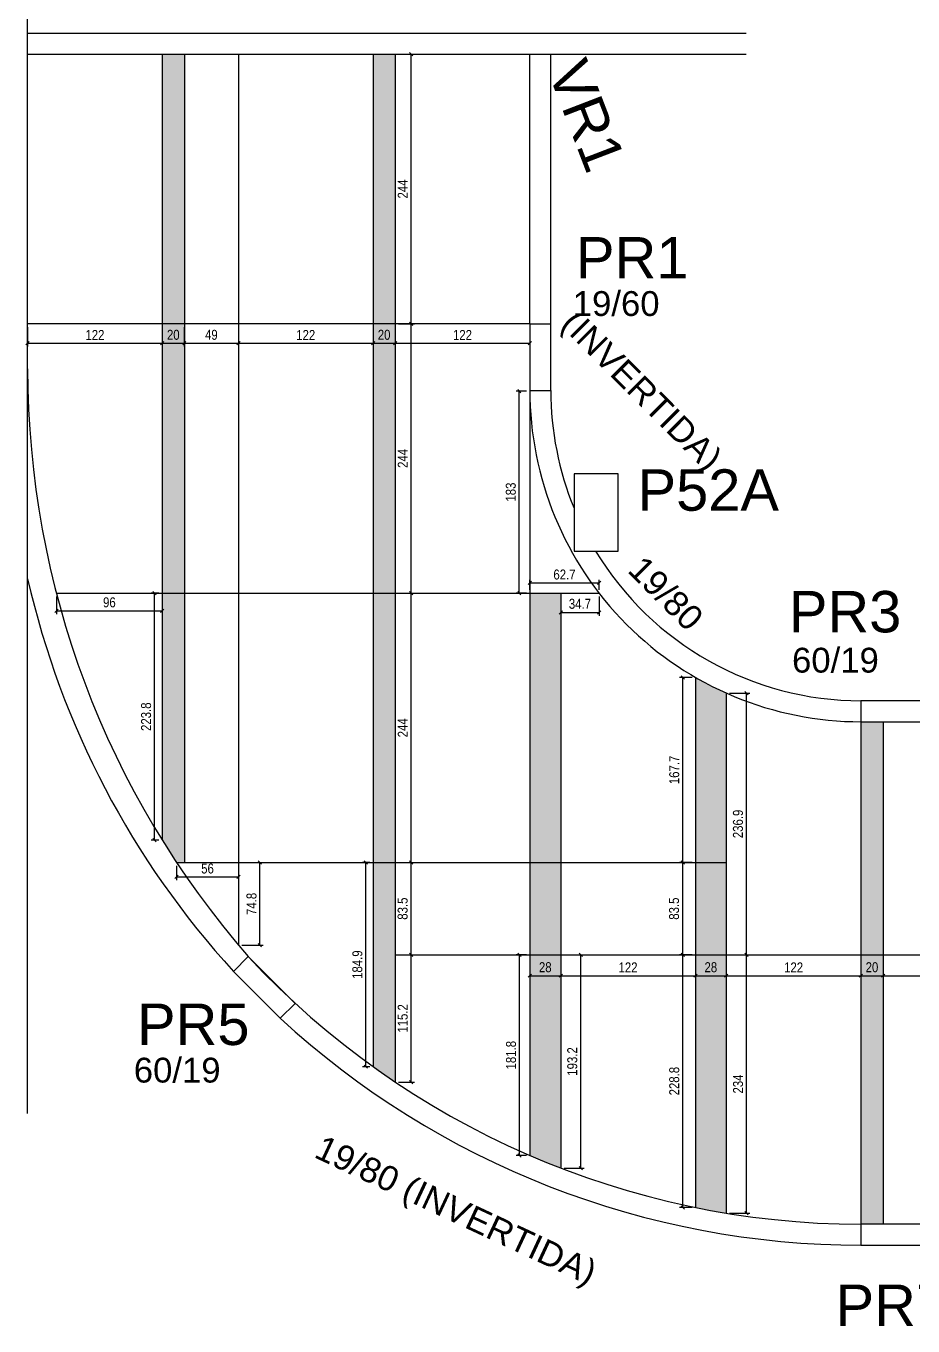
# Model space of a CAD drawing. Extents: x 1137 to 6709, y 1202 to 4823.
# Drawn here: x 2754 to 3557, y 2267 to 3445 of the extents above; entities that cross this region are included whole.
import ezdxf

# ---------------------------------------------------------------- set-up
doc = ezdxf.new("R2010")
doc.units = 0
for name, color, linetype in [('216', 7, 'Continuous'), ('220', 4, 'Continuous'), ('Painéis', 200, 'Continuous'), ('Pilares', 5, 'Continuous'), ('VIGA', 3, 'Continuous')]:
    doc.layers.add(name, color=color, linetype=linetype)
doc.layers.add('Hachura', color=251, linetype='Continuous', lineweight=9)
doc.styles.add('COTA TECNICA-50', font='techl___.ttf', dxfattribs={"height": 9})
doc.styles.get("Standard").update_dxf_attribs({"font": 'arial.ttf'})
doc.dimstyles.new('COTA PAINEL-50', dxfattribs={"dimtxt": 9, "dimasz": 3, "dimexe": 3, "dimexo": 3, "dimgap": 3, "dimtad": 1, "dimdec": 1, "dimzin": 12, "dimdsep": 46, "dimtxsty": 'COTA TECNICA-50', "dimblk1": 'OBLIQUE', "dimblk2": 'OBLIQUE', "dimsah": 1, "dimcen": 0.9, "dimclrd": 4, "dimclre": 4, "dimclrt": 240, "dimadec": 1, "dimazin": 3, "dimtfac": 1, "dimtdec": 1, "dimtmove": 0, "dimatfit": 3, "dimfxl": 1, "dimtolj": 1, "dimtzin": 12, "dimarcsym": 0})

# ---------------------------------------------------------------- blocks, each defined once
blk = doc.blocks.new('_Oblique')
at = {"color": 0, "linetype": 'ByBlock', "lineweight": -2}
blk.add_line((-0.5, -0.5), (0.5, 0.5), dxfattribs=at)
blk = doc.blocks.new('*D255')
at = {"color": 4, "lineweight": -2, "transparency": 16777216}
for p, q in [((2755.2, 3172), (2755.2, 3154.3)), ((2877.2, 3172), (2877.2, 3154.3)), ((2755.2, 3157.3), (2877.2, 3157.3))]:
    blk.add_line(p, q, dxfattribs=at)
at = {"layer": 'Defpoints', "color": 0, "transparency": 16777216}
for p in [(2755.2, 3175), (2877.2, 3175), (2877.2, 3157.3)]:
    blk.add_point(p, dxfattribs=at)
at = {"color": 4, "lineweight": -2, "transparency": 16777216, "xscale": 3, "yscale": 3, "zscale": 3, "rotation": 180}
blk.add_blockref('_Oblique', (2755.2, 3157.3), dxfattribs=at)
at = {"color": 4, "lineweight": -2, "transparency": 16777216, "xscale": 3, "yscale": 3, "zscale": 3}
blk.add_blockref('_Oblique', (2877.2, 3157.3), dxfattribs=at)
at = {"color": 240, "transparency": 16777216, "insert": (2816.2, 3164.8), "char_height": 9, "attachment_point": 5, "style": 'COTA TECNICA-50'}
blk.add_mtext('\\A1;122', dxfattribs=at)
blk = doc.blocks.new('*D256')
at = {"color": 4, "lineweight": -2, "transparency": 16777216}
for p, q in [((2877.2, 3172), (2877.2, 3154.3)), ((2877.2, 3157.3), (2897.2, 3157.3))]:
    blk.add_line(p, q, dxfattribs=at)
at = {"layer": 'Defpoints', "color": 0, "transparency": 16777216}
for p in [(2877.2, 3175), (2897.2, 3157.3), (2897.2, 3157.3)]:
    blk.add_point(p, dxfattribs=at)
at = {"color": 4, "lineweight": -2, "transparency": 16777216, "xscale": 3, "yscale": 3, "zscale": 3, "rotation": 180}
blk.add_blockref('_Oblique', (2877.2, 3157.3), dxfattribs=at)
at = {"color": 4, "lineweight": -2, "transparency": 16777216, "xscale": 3, "yscale": 3, "zscale": 3}
blk.add_blockref('_Oblique', (2897.2, 3157.3), dxfattribs=at)
at = {"color": 240, "transparency": 16777216, "insert": (2887.2, 3164.9), "char_height": 9, "attachment_point": 5, "style": 'COTA TECNICA-50'}
blk.add_mtext('\\A1;20', dxfattribs=at)
blk = doc.blocks.new('*D254')
at = {"color": 4, "lineweight": -2, "transparency": 16777216}
blk.add_line((3088.2, 3157.3), (3210.2, 3157.3), dxfattribs=at)
at = {"layer": 'Defpoints', "color": 0, "transparency": 16777216}
for p in [(3088.2, 3157.3), (3210.2, 3157.3), (3210.2, 3157.3)]:
    blk.add_point(p, dxfattribs=at)
at = {"color": 4, "lineweight": -2, "transparency": 16777216, "xscale": 3, "yscale": 3, "zscale": 3, "rotation": 180}
blk.add_blockref('_Oblique', (3088.2, 3157.3), dxfattribs=at)
at = {"color": 4, "lineweight": -2, "transparency": 16777216, "xscale": 3, "yscale": 3, "zscale": 3}
blk.add_blockref('_Oblique', (3210.2, 3157.3), dxfattribs=at)
at = {"color": 240, "transparency": 16777216, "insert": (3149.2, 3164.8), "char_height": 9, "attachment_point": 5, "style": 'COTA TECNICA-50'}
blk.add_mtext('\\A1;122', dxfattribs=at)
blk = doc.blocks.new('*D266')
at = {"color": 4, "lineweight": -2, "transparency": 16777216}
for p, q in [((2781.3, 2928), (2781.3, 2912)), ((2877.2, 2928), (2877.2, 2912)), ((2781.3, 2915), (2877.2, 2915))]:
    blk.add_line(p, q, dxfattribs=at)
at = {"layer": 'Defpoints', "color": 0, "transparency": 16777216}
for p in [(2781.3, 2931), (2877.2, 2931), (2877.2, 2915)]:
    blk.add_point(p, dxfattribs=at)
at = {"color": 4, "lineweight": -2, "transparency": 16777216, "xscale": 3, "yscale": 3, "zscale": 3, "rotation": 180}
blk.add_blockref('_Oblique', (2781.3, 2915), dxfattribs=at)
at = {"color": 4, "lineweight": -2, "transparency": 16777216, "xscale": 3, "yscale": 3, "zscale": 3}
blk.add_blockref('_Oblique', (2877.2, 2915), dxfattribs=at)
at = {"color": 240, "transparency": 16777216, "insert": (2829.3, 2922.6), "char_height": 9, "attachment_point": 5, "style": 'COTA TECNICA-50'}
blk.add_mtext('\\A1;96', dxfattribs=at)
blk = doc.blocks.new('*D269')
at = {"color": 4, "lineweight": -2, "transparency": 16777216}
for p, q in [((3207.2, 3114), (3197.7, 3114)), ((3200.7, 2931), (3200.7, 3114)), ((3207.2, 2931), (3197.7, 2931))]:
    blk.add_line(p, q, dxfattribs=at)
at = {"layer": 'Defpoints', "color": 0, "transparency": 16777216}
for p in [(3200.7, 3114), (3210.2, 3114), (3210.2, 2931)]:
    blk.add_point(p, dxfattribs=at)
at = {"color": 4, "lineweight": -2, "transparency": 16777216, "xscale": 3, "yscale": 3, "zscale": 3}
for p, rotation in [((3200.7, 3114), 90), ((3200.7, 2931), 270)]:
    blk.add_blockref('_Oblique', p, dxfattribs=dict(at, rotation=rotation))
at = {"color": 240, "transparency": 16777216, "insert": (3193, 3022.5), "char_height": 9, "attachment_point": 5, "rotation": 90, "style": 'COTA TECNICA-50'}
blk.add_mtext('\\A1;183', dxfattribs=at)
blk = doc.blocks.new('*D270')
at = {"color": 4, "lineweight": -2, "transparency": 16777216}
for p, q in [((3210.2, 2934), (3210.2, 2943.2)), ((3272.9, 2934), (3272.9, 2943.2)), ((3210.2, 2940.2), (3272.9, 2940.2))]:
    blk.add_line(p, q, dxfattribs=at)
at = {"layer": 'Defpoints', "color": 0, "transparency": 16777216}
for p in [(3272.9, 2940.2), (3210.2, 2931), (3272.9, 2931)]:
    blk.add_point(p, dxfattribs=at)
at = {"color": 4, "lineweight": -2, "transparency": 16777216, "xscale": 3, "yscale": 3, "zscale": 3, "rotation": 180}
blk.add_blockref('_Oblique', (3210.2, 2940.2), dxfattribs=at)
at = {"color": 4, "lineweight": -2, "transparency": 16777216, "xscale": 3, "yscale": 3, "zscale": 3}
blk.add_blockref('_Oblique', (3272.9, 2940.2), dxfattribs=at)
at = {"color": 240, "transparency": 16777216, "insert": (3241.6, 2947.8), "char_height": 9, "attachment_point": 5, "style": 'COTA TECNICA-50'}
blk.add_mtext('\\A1;62.7', dxfattribs=at)
blk = doc.blocks.new('*D271')
at = {"color": 4, "lineweight": -2, "transparency": 16777216}
for p, q in [((3238.2, 2928), (3238.2, 2910.6)), ((3272.9, 2928), (3272.9, 2910.6)), ((3238.2, 2913.6), (3272.9, 2913.6))]:
    blk.add_line(p, q, dxfattribs=at)
at = {"layer": 'Defpoints', "color": 0, "transparency": 16777216}
for p in [(3238.2, 2931), (3272.9, 2931), (3272.9, 2913.6)]:
    blk.add_point(p, dxfattribs=at)
at = {"color": 4, "lineweight": -2, "transparency": 16777216, "xscale": 3, "yscale": 3, "zscale": 3, "rotation": 180}
blk.add_blockref('_Oblique', (3238.2, 2913.6), dxfattribs=at)
at = {"color": 4, "lineweight": -2, "transparency": 16777216, "xscale": 3, "yscale": 3, "zscale": 3}
blk.add_blockref('_Oblique', (3272.9, 2913.6), dxfattribs=at)
at = {"color": 240, "transparency": 16777216, "insert": (3255.6, 2921.3), "char_height": 9, "attachment_point": 5, "style": 'COTA TECNICA-50'}
blk.add_mtext('\\A1;34.7', dxfattribs=at)
blk = doc.blocks.new('*D272')
at = {"color": 4, "lineweight": -2, "transparency": 16777216}
for p, q in [((3357.2, 2854.7), (3345.7, 2854.7)), ((3348.7, 2687), (3348.7, 2854.7)), ((3357.2, 2687), (3345.7, 2687))]:
    blk.add_line(p, q, dxfattribs=at)
at = {"layer": 'Defpoints', "color": 0, "transparency": 16777216}
for p in [(3348.7, 2854.7), (3360.2, 2854.7), (3360.2, 2687)]:
    blk.add_point(p, dxfattribs=at)
at = {"color": 4, "lineweight": -2, "transparency": 16777216, "xscale": 3, "yscale": 3, "zscale": 3}
for p, rotation in [((3348.7, 2854.7), 90), ((3348.7, 2687), 270)]:
    blk.add_blockref('_Oblique', p, dxfattribs=dict(at, rotation=rotation))
at = {"color": 240, "transparency": 16777216, "insert": (3341.1, 2770.9), "char_height": 9, "attachment_point": 5, "rotation": 90, "style": 'COTA TECNICA-50'}
blk.add_mtext('\\A1;167.7', dxfattribs=at)
blk = doc.blocks.new('*D273')
at = {"color": 4, "lineweight": -2, "transparency": 16777216}
for p, q in [((3210.2, 2600.5), (3210.2, 2581.6)), ((3238.2, 2600.5), (3238.2, 2581.6)), ((3210.2, 2584.6), (3238.2, 2584.6))]:
    blk.add_line(p, q, dxfattribs=at)
at = {"layer": 'Defpoints', "color": 0, "transparency": 16777216}
for p in [(3210.2, 2603.5), (3238.2, 2603.5), (3238.2, 2584.6)]:
    blk.add_point(p, dxfattribs=at)
at = {"color": 4, "lineweight": -2, "transparency": 16777216, "xscale": 3, "yscale": 3, "zscale": 3, "rotation": 180}
blk.add_blockref('_Oblique', (3210.2, 2584.6), dxfattribs=at)
at = {"color": 4, "lineweight": -2, "transparency": 16777216, "xscale": 3, "yscale": 3, "zscale": 3}
blk.add_blockref('_Oblique', (3238.2, 2584.6), dxfattribs=at)
at = {"color": 240, "transparency": 16777216, "insert": (3224.2, 2592.2), "char_height": 9, "attachment_point": 5, "style": 'COTA TECNICA-50'}
blk.add_mtext('\\A1;28', dxfattribs=at)
blk = doc.blocks.new('*D274')
at = {"color": 4, "lineweight": -2, "transparency": 16777216}
for p, q in [((3238.2, 2600.5), (3238.2, 2581.6)), ((3238.2, 2584.6), (3360.2, 2584.6))]:
    blk.add_line(p, q, dxfattribs=at)
at = {"layer": 'Defpoints', "color": 0, "transparency": 16777216}
for p in [(3238.2, 2603.5), (3360.2, 2584.6), (3360.2, 2584.6)]:
    blk.add_point(p, dxfattribs=at)
at = {"color": 4, "lineweight": -2, "transparency": 16777216, "xscale": 3, "yscale": 3, "zscale": 3, "rotation": 180}
blk.add_blockref('_Oblique', (3238.2, 2584.6), dxfattribs=at)
at = {"color": 4, "lineweight": -2, "transparency": 16777216, "xscale": 3, "yscale": 3, "zscale": 3}
blk.add_blockref('_Oblique', (3360.2, 2584.6), dxfattribs=at)
at = {"color": 240, "transparency": 16777216, "insert": (3299.2, 2592.1), "char_height": 9, "attachment_point": 5, "style": 'COTA TECNICA-50'}
blk.add_mtext('\\A1;122', dxfattribs=at)
blk = doc.blocks.new('*D275')
at = {"color": 4, "lineweight": -2, "transparency": 16777216}
blk.add_line((3360.2, 2584.6), (3388.2, 2584.6), dxfattribs=at)
at = {"layer": 'Defpoints', "color": 0, "transparency": 16777216}
for p in [(3360.2, 2584.6), (3388.2, 2584.6), (3388.2, 2584.6)]:
    blk.add_point(p, dxfattribs=at)
at = {"color": 4, "lineweight": -2, "transparency": 16777216, "xscale": 3, "yscale": 3, "zscale": 3, "rotation": 180}
blk.add_blockref('_Oblique', (3360.2, 2584.6), dxfattribs=at)
at = {"color": 4, "lineweight": -2, "transparency": 16777216, "xscale": 3, "yscale": 3, "zscale": 3}
blk.add_blockref('_Oblique', (3388.2, 2584.6), dxfattribs=at)
at = {"color": 240, "transparency": 16777216, "insert": (3374.2, 2592.2), "char_height": 9, "attachment_point": 5, "style": 'COTA TECNICA-50'}
blk.add_mtext('\\A1;28', dxfattribs=at)
blk = doc.blocks.new('*D276')
at = {"color": 4, "lineweight": -2, "transparency": 16777216}
blk.add_line((3388.2, 2584.6), (3510.2, 2584.6), dxfattribs=at)
at = {"layer": 'Defpoints', "color": 0, "transparency": 16777216}
for p in [(3388.2, 2584.6), (3510.2, 2584.6), (3510.2, 2584.6)]:
    blk.add_point(p, dxfattribs=at)
at = {"color": 4, "lineweight": -2, "transparency": 16777216, "xscale": 3, "yscale": 3, "zscale": 3, "rotation": 180}
blk.add_blockref('_Oblique', (3388.2, 2584.6), dxfattribs=at)
at = {"color": 4, "lineweight": -2, "transparency": 16777216, "xscale": 3, "yscale": 3, "zscale": 3}
blk.add_blockref('_Oblique', (3510.2, 2584.6), dxfattribs=at)
at = {"color": 240, "transparency": 16777216, "insert": (3449.2, 2592.1), "char_height": 9, "attachment_point": 5, "style": 'COTA TECNICA-50'}
blk.add_mtext('\\A1;122', dxfattribs=at)
blk = doc.blocks.new('*D277')
at = {"color": 4, "lineweight": -2, "transparency": 16777216}
blk.add_line((3510.2, 2584.6), (3530.2, 2584.6), dxfattribs=at)
at = {"layer": 'Defpoints', "color": 0, "transparency": 16777216}
for p in [(3510.2, 2584.6), (3530.2, 2584.6), (3530.2, 2584.6)]:
    blk.add_point(p, dxfattribs=at)
at = {"color": 4, "lineweight": -2, "transparency": 16777216, "xscale": 3, "yscale": 3, "zscale": 3, "rotation": 180}
blk.add_blockref('_Oblique', (3510.2, 2584.6), dxfattribs=at)
at = {"color": 4, "lineweight": -2, "transparency": 16777216, "xscale": 3, "yscale": 3, "zscale": 3}
blk.add_blockref('_Oblique', (3530.2, 2584.6), dxfattribs=at)
at = {"color": 240, "transparency": 16777216, "insert": (3520.2, 2592.2), "char_height": 9, "attachment_point": 5, "style": 'COTA TECNICA-50'}
blk.add_mtext('\\A1;20', dxfattribs=at)
blk = doc.blocks.new('*D278')
at = {"color": 4, "lineweight": -2, "transparency": 16777216}
blk.add_line((3530.2, 2584.6), (3652.2, 2584.6), dxfattribs=at)
at = {"layer": 'Defpoints', "color": 0, "transparency": 16777216}
for p in [(3530.2, 2584.6), (3652.2, 2584.6), (3652.2, 2584.6)]:
    blk.add_point(p, dxfattribs=at)
at = {"color": 4, "lineweight": -2, "transparency": 16777216, "xscale": 3, "yscale": 3, "zscale": 3, "rotation": 180}
blk.add_blockref('_Oblique', (3530.2, 2584.6), dxfattribs=at)
at = {"color": 4, "lineweight": -2, "transparency": 16777216, "xscale": 3, "yscale": 3, "zscale": 3}
blk.add_blockref('_Oblique', (3652.2, 2584.6), dxfattribs=at)
at = {"color": 240, "transparency": 16777216, "insert": (3591.2, 2592.1), "char_height": 9, "attachment_point": 5, "style": 'COTA TECNICA-50'}
blk.add_mtext('\\A1;122', dxfattribs=at)
blk = doc.blocks.new('*D285')
at = {"color": 4, "lineweight": -2, "transparency": 16777216}
for p, q in [((2897.2, 3172), (2897.2, 3154.3)), ((2946.2, 3172), (2946.2, 3154.3)), ((2897.2, 3157.3), (2946.2, 3157.3))]:
    blk.add_line(p, q, dxfattribs=at)
at = {"layer": 'Defpoints', "color": 0, "transparency": 16777216}
for p in [(2897.2, 3175), (2946.2, 3175), (2946.2, 3157.3)]:
    blk.add_point(p, dxfattribs=at)
at = {"color": 4, "lineweight": -2, "transparency": 16777216, "xscale": 3, "yscale": 3, "zscale": 3, "rotation": 180}
blk.add_blockref('_Oblique', (2897.2, 3157.3), dxfattribs=at)
at = {"color": 4, "lineweight": -2, "transparency": 16777216, "xscale": 3, "yscale": 3, "zscale": 3}
blk.add_blockref('_Oblique', (2946.2, 3157.3), dxfattribs=at)
at = {"color": 240, "transparency": 16777216, "insert": (2921.7, 3164.9), "char_height": 9, "attachment_point": 5, "style": 'COTA TECNICA-50'}
blk.add_mtext('\\A1;49', dxfattribs=at)
blk = doc.blocks.new('*D286')
at = {"color": 4, "lineweight": -2, "transparency": 16777216}
for p, q in [((2946.2, 3172), (2946.2, 3154.3)), ((3068.2, 3172), (3068.2, 3154.3)), ((2946.2, 3157.3), (3068.2, 3157.3))]:
    blk.add_line(p, q, dxfattribs=at)
at = {"layer": 'Defpoints', "color": 0, "transparency": 16777216}
for p in [(2946.2, 3175), (3068.2, 3175), (3068.2, 3157.3)]:
    blk.add_point(p, dxfattribs=at)
at = {"color": 4, "lineweight": -2, "transparency": 16777216, "xscale": 3, "yscale": 3, "zscale": 3, "rotation": 180}
blk.add_blockref('_Oblique', (2946.2, 3157.3), dxfattribs=at)
at = {"color": 4, "lineweight": -2, "transparency": 16777216, "xscale": 3, "yscale": 3, "zscale": 3}
blk.add_blockref('_Oblique', (3068.2, 3157.3), dxfattribs=at)
at = {"color": 240, "transparency": 16777216, "insert": (3007.2, 3164.8), "char_height": 9, "attachment_point": 5, "style": 'COTA TECNICA-50'}
blk.add_mtext('\\A1;122', dxfattribs=at)
blk = doc.blocks.new('*D287')
at = {"color": 4, "lineweight": -2, "transparency": 16777216}
for p, q in [((3068.2, 3172), (3068.2, 3154.3)), ((3088.2, 3172), (3088.2, 3154.3)), ((3068.2, 3157.3), (3088.2, 3157.3))]:
    blk.add_line(p, q, dxfattribs=at)
at = {"layer": 'Defpoints', "color": 0, "transparency": 16777216}
for p in [(3068.2, 3175), (3088.2, 3175), (3088.2, 3157.3)]:
    blk.add_point(p, dxfattribs=at)
at = {"color": 4, "lineweight": -2, "transparency": 16777216, "xscale": 3, "yscale": 3, "zscale": 3, "rotation": 180}
blk.add_blockref('_Oblique', (3068.2, 3157.3), dxfattribs=at)
at = {"color": 4, "lineweight": -2, "transparency": 16777216, "xscale": 3, "yscale": 3, "zscale": 3}
blk.add_blockref('_Oblique', (3088.2, 3157.3), dxfattribs=at)
at = {"color": 240, "transparency": 16777216, "insert": (3078.2, 3164.9), "char_height": 9, "attachment_point": 5, "style": 'COTA TECNICA-50'}
blk.add_mtext('\\A1;20', dxfattribs=at)
blk = doc.blocks.new('*D288')
at = {"color": 4, "lineweight": -2, "transparency": 16777216}
for p, q in [((3091.2, 2603.5), (3105.7, 2603.5)), ((3102.7, 2488.3), (3102.7, 2603.5)), ((3091.2, 2488.3), (3105.7, 2488.3))]:
    blk.add_line(p, q, dxfattribs=at)
at = {"layer": 'Defpoints', "color": 0, "transparency": 16777216}
for p in [(3088.2, 2603.5), (3102.7, 2603.5), (3088.2, 2488.3)]:
    blk.add_point(p, dxfattribs=at)
at = {"color": 4, "lineweight": -2, "transparency": 16777216, "xscale": 3, "yscale": 3, "zscale": 3}
for p, rotation in [((3102.7, 2603.5), 90), ((3102.7, 2488.3), 270)]:
    blk.add_blockref('_Oblique', p, dxfattribs=dict(at, rotation=rotation))
at = {"color": 240, "transparency": 16777216, "insert": (3095.1, 2545.9), "char_height": 9, "attachment_point": 5, "rotation": 90, "style": 'COTA TECNICA-50'}
blk.add_mtext('\\A1;115.2', dxfattribs=at)
blk = doc.blocks.new('*D289')
at = {"color": 4, "lineweight": -2, "transparency": 16777216}
for p, q in [((3091.2, 2687), (3105.7, 2687)), ((3102.7, 2603.5), (3102.7, 2687)), ((3091.2, 2603.5), (3105.7, 2603.5))]:
    blk.add_line(p, q, dxfattribs=at)
at = {"layer": 'Defpoints', "color": 0, "transparency": 16777216}
for p in [(3088.2, 2687), (3102.7, 2687), (3088.2, 2603.5)]:
    blk.add_point(p, dxfattribs=at)
at = {"color": 4, "lineweight": -2, "transparency": 16777216, "xscale": 3, "yscale": 3, "zscale": 3}
for p, rotation in [((3102.7, 2687), 90), ((3102.7, 2603.5), 270)]:
    blk.add_blockref('_Oblique', p, dxfattribs=dict(at, rotation=rotation))
at = {"color": 240, "transparency": 16777216, "insert": (3095, 2645.3), "char_height": 9, "attachment_point": 5, "rotation": 90, "style": 'COTA TECNICA-50'}
blk.add_mtext('\\A1;83.5', dxfattribs=at)
blk = doc.blocks.new('*D290')
at = {"color": 4, "lineweight": -2, "transparency": 16777216}
for p, q in [((3091.2, 2931), (3105.7, 2931)), ((3102.7, 2687), (3102.7, 2931)), ((3091.2, 2687), (3105.7, 2687))]:
    blk.add_line(p, q, dxfattribs=at)
at = {"layer": 'Defpoints', "color": 0, "transparency": 16777216}
for p in [(3088.2, 2931), (3102.7, 2931), (3088.2, 2687)]:
    blk.add_point(p, dxfattribs=at)
at = {"color": 4, "lineweight": -2, "transparency": 16777216, "xscale": 3, "yscale": 3, "zscale": 3}
for p, rotation in [((3102.7, 2931), 90), ((3102.7, 2687), 270)]:
    blk.add_blockref('_Oblique', p, dxfattribs=dict(at, rotation=rotation))
at = {"color": 240, "transparency": 16777216, "insert": (3095.1, 2809), "char_height": 9, "attachment_point": 5, "rotation": 90, "style": 'COTA TECNICA-50'}
blk.add_mtext('\\A1;244', dxfattribs=at)
blk = doc.blocks.new('*D291')
at = {"color": 4, "lineweight": -2, "transparency": 16777216}
for p, q in [((3091.2, 3175), (3105.7, 3175)), ((3102.7, 2931), (3102.7, 3175)), ((3091.2, 2931), (3105.7, 2931))]:
    blk.add_line(p, q, dxfattribs=at)
at = {"layer": 'Defpoints', "color": 0, "transparency": 16777216}
for p in [(3088.2, 3175), (3102.7, 3175), (3088.2, 2931)]:
    blk.add_point(p, dxfattribs=at)
at = {"color": 4, "lineweight": -2, "transparency": 16777216, "xscale": 3, "yscale": 3, "zscale": 3}
for p, rotation in [((3102.7, 3175), 90), ((3102.7, 2931), 270)]:
    blk.add_blockref('_Oblique', p, dxfattribs=dict(at, rotation=rotation))
at = {"color": 240, "transparency": 16777216, "insert": (3095.1, 3053), "char_height": 9, "attachment_point": 5, "rotation": 90, "style": 'COTA TECNICA-50'}
blk.add_mtext('\\A1;244', dxfattribs=at)
blk = doc.blocks.new('*D292')
at = {"color": 4, "lineweight": -2, "transparency": 16777216}
for p, q in [((3091.2, 3419), (3105.7, 3419)), ((3102.7, 3175), (3102.7, 3419)), ((3091.2, 3175), (3105.7, 3175))]:
    blk.add_line(p, q, dxfattribs=at)
at = {"layer": 'Defpoints', "color": 0, "transparency": 16777216}
for p in [(3088.2, 3419), (3102.7, 3419), (3088.2, 3175)]:
    blk.add_point(p, dxfattribs=at)
at = {"color": 4, "lineweight": -2, "transparency": 16777216, "xscale": 3, "yscale": 3, "zscale": 3}
for p, rotation in [((3102.7, 3419), 90), ((3102.7, 3175), 270)]:
    blk.add_blockref('_Oblique', p, dxfattribs=dict(at, rotation=rotation))
at = {"color": 240, "transparency": 16777216, "insert": (3095.1, 3297), "char_height": 9, "attachment_point": 5, "rotation": 90, "style": 'COTA TECNICA-50'}
blk.add_mtext('\\A1;244', dxfattribs=at)
blk = doc.blocks.new('*D293')
at = {"color": 4, "lineweight": -2, "transparency": 16777216}
for p, q in [((2890.2, 2684), (2890.2, 2671)), ((2890.2, 2674), (2946.2, 2674)), ((2946.2, 2684), (2946.2, 2671))]:
    blk.add_line(p, q, dxfattribs=at)
at = {"layer": 'Defpoints', "color": 0, "transparency": 16777216}
for p in [(2890.2, 2687), (2946.2, 2687), (2946.2, 2674)]:
    blk.add_point(p, dxfattribs=at)
at = {"color": 4, "lineweight": -2, "transparency": 16777216, "xscale": 3, "yscale": 3, "zscale": 3, "rotation": 180}
blk.add_blockref('_Oblique', (2890.2, 2674), dxfattribs=at)
at = {"color": 4, "lineweight": -2, "transparency": 16777216, "xscale": 3, "yscale": 3, "zscale": 3}
blk.add_blockref('_Oblique', (2946.2, 2674), dxfattribs=at)
at = {"color": 240, "transparency": 16777216, "insert": (2918.2, 2681.6), "char_height": 9, "attachment_point": 5, "style": 'COTA TECNICA-50'}
blk.add_mtext('\\A1;56', dxfattribs=at)
blk = doc.blocks.new('*D294')
at = {"color": 4, "lineweight": -2, "transparency": 16777216}
for p, q in [((2949.2, 2687), (2968.6, 2687)), ((2965.6, 2612.3), (2965.6, 2687)), ((2949.2, 2612.3), (2968.6, 2612.3))]:
    blk.add_line(p, q, dxfattribs=at)
at = {"layer": 'Defpoints', "color": 0, "transparency": 16777216}
for p in [(2946.2, 2687), (2965.6, 2687), (2946.2, 2612.3)]:
    blk.add_point(p, dxfattribs=at)
at = {"color": 4, "lineweight": -2, "transparency": 16777216, "xscale": 3, "yscale": 3, "zscale": 3}
for p, rotation in [((2965.6, 2687), 90), ((2965.6, 2612.3), 270)]:
    blk.add_blockref('_Oblique', p, dxfattribs=dict(at, rotation=rotation))
at = {"color": 240, "transparency": 16777216, "insert": (2958.1, 2649.6), "char_height": 9, "attachment_point": 5, "rotation": 90, "style": 'COTA TECNICA-50'}
blk.add_mtext('\\A1;74.8', dxfattribs=at)
blk = doc.blocks.new('*D295')
at = {"color": 4, "lineweight": -2, "transparency": 16777216}
for p, q in [((2874.2, 2931), (2867.3, 2931)), ((2870.3, 2707.2), (2870.3, 2931)), ((2874.2, 2707.2), (2867.3, 2707.2))]:
    blk.add_line(p, q, dxfattribs=at)
at = {"layer": 'Defpoints', "color": 0, "transparency": 16777216}
for p in [(2870.3, 2931), (2877.2, 2931), (2877.2, 2707.2)]:
    blk.add_point(p, dxfattribs=at)
at = {"color": 4, "lineweight": -2, "transparency": 16777216, "xscale": 3, "yscale": 3, "zscale": 3}
for p, rotation in [((2870.3, 2931), 90), ((2870.3, 2707.2), 270)]:
    blk.add_blockref('_Oblique', p, dxfattribs=dict(at, rotation=rotation))
at = {"color": 240, "transparency": 16777216, "insert": (2862.6, 2819.1), "char_height": 9, "attachment_point": 5, "rotation": 90, "style": 'COTA TECNICA-50'}
blk.add_mtext('\\A1;223.8', dxfattribs=at)
blk = doc.blocks.new('*D296')
at = {"color": 4, "lineweight": -2, "transparency": 16777216}
for p, q in [((3065.2, 2687), (3058.6, 2687)), ((3061.6, 2502.2), (3061.6, 2687)), ((3065.2, 2502.2), (3058.6, 2502.2))]:
    blk.add_line(p, q, dxfattribs=at)
at = {"layer": 'Defpoints', "color": 0, "transparency": 16777216}
for p in [(3061.6, 2687), (3068.2, 2687), (3068.2, 2502.2)]:
    blk.add_point(p, dxfattribs=at)
at = {"color": 4, "lineweight": -2, "transparency": 16777216, "xscale": 3, "yscale": 3, "zscale": 3}
for p, rotation in [((3061.6, 2687), 90), ((3061.6, 2502.2), 270)]:
    blk.add_blockref('_Oblique', p, dxfattribs=dict(at, rotation=rotation))
at = {"color": 240, "transparency": 16777216, "insert": (3054, 2594.6), "char_height": 9, "attachment_point": 5, "rotation": 90, "style": 'COTA TECNICA-50'}
blk.add_mtext('\\A1;184.9', dxfattribs=at)
blk = doc.blocks.new('*D297')
at = {"color": 4, "lineweight": -2, "transparency": 16777216}
for p, q in [((3207.2, 2603.5), (3197.8, 2603.5)), ((3200.8, 2421.8), (3200.8, 2603.5)), ((3207.2, 2421.8), (3197.8, 2421.8))]:
    blk.add_line(p, q, dxfattribs=at)
at = {"layer": 'Defpoints', "color": 0, "transparency": 16777216}
for p in [(3200.8, 2603.5), (3210.2, 2603.5), (3210.2, 2421.8)]:
    blk.add_point(p, dxfattribs=at)
at = {"color": 4, "lineweight": -2, "transparency": 16777216, "xscale": 3, "yscale": 3, "zscale": 3}
for p, rotation in [((3200.8, 2603.5), 90), ((3200.8, 2421.8), 270)]:
    blk.add_blockref('_Oblique', p, dxfattribs=dict(at, rotation=rotation))
at = {"color": 240, "transparency": 16777216, "insert": (3193.2, 2512.6), "char_height": 9, "attachment_point": 5, "rotation": 90, "style": 'COTA TECNICA-50'}
blk.add_mtext('\\A1;181.8', dxfattribs=at)
blk = doc.blocks.new('*D298')
at = {"color": 4, "lineweight": -2, "transparency": 16777216}
for p, q in [((3241.2, 2603.5), (3259.4, 2603.5)), ((3256.4, 2410.3), (3256.4, 2603.5)), ((3241.2, 2410.3), (3259.4, 2410.3))]:
    blk.add_line(p, q, dxfattribs=at)
at = {"layer": 'Defpoints', "color": 0, "transparency": 16777216}
for p in [(3238.2, 2603.5), (3256.4, 2603.5), (3238.2, 2410.3)]:
    blk.add_point(p, dxfattribs=at)
at = {"color": 4, "lineweight": -2, "transparency": 16777216, "xscale": 3, "yscale": 3, "zscale": 3}
for p, rotation in [((3256.4, 2603.5), 90), ((3256.4, 2410.3), 270)]:
    blk.add_blockref('_Oblique', p, dxfattribs=dict(at, rotation=rotation))
at = {"color": 240, "transparency": 16777216, "insert": (3248.7, 2506.9), "char_height": 9, "attachment_point": 5, "rotation": 90, "style": 'COTA TECNICA-50'}
blk.add_mtext('\\A1;193.2', dxfattribs=at)
blk = doc.blocks.new('*D299')
at = {"color": 4, "lineweight": -2, "transparency": 16777216}
for p, q in [((3357.2, 2603.5), (3345.7, 2603.5)), ((3348.7, 2374.7), (3348.7, 2603.5)), ((3357.2, 2374.7), (3345.7, 2374.7))]:
    blk.add_line(p, q, dxfattribs=at)
at = {"layer": 'Defpoints', "color": 0, "transparency": 16777216}
for p in [(3348.7, 2603.5), (3360.2, 2603.5), (3360.2, 2374.7)]:
    blk.add_point(p, dxfattribs=at)
at = {"color": 4, "lineweight": -2, "transparency": 16777216, "xscale": 3, "yscale": 3, "zscale": 3}
for p, rotation in [((3348.7, 2603.5), 90), ((3348.7, 2374.7), 270)]:
    blk.add_blockref('_Oblique', p, dxfattribs=dict(at, rotation=rotation))
at = {"color": 240, "transparency": 16777216, "insert": (3341.1, 2489.1), "char_height": 9, "attachment_point": 5, "rotation": 90, "style": 'COTA TECNICA-50'}
blk.add_mtext('\\A1;228.8', dxfattribs=at)
blk = doc.blocks.new('*D300')
at = {"color": 4, "lineweight": -2, "transparency": 16777216}
for p, q in [((3357.2, 2687), (3345.7, 2687)), ((3348.7, 2603.5), (3348.7, 2687)), ((3357.2, 2603.5), (3345.7, 2603.5))]:
    blk.add_line(p, q, dxfattribs=at)
at = {"layer": 'Defpoints', "color": 0, "transparency": 16777216}
for p in [(3348.7, 2687), (3360.2, 2687), (3360.2, 2603.5)]:
    blk.add_point(p, dxfattribs=at)
at = {"color": 4, "lineweight": -2, "transparency": 16777216, "xscale": 3, "yscale": 3, "zscale": 3}
for p, rotation in [((3348.7, 2687), 90), ((3348.7, 2603.5), 270)]:
    blk.add_blockref('_Oblique', p, dxfattribs=dict(at, rotation=rotation))
at = {"color": 240, "transparency": 16777216, "insert": (3340.9, 2645.3), "char_height": 9, "attachment_point": 5, "rotation": 90, "style": 'COTA TECNICA-50'}
blk.add_mtext('\\A1;83.5', dxfattribs=at)
blk = doc.blocks.new('*D301')
at = {"color": 4, "lineweight": -2, "transparency": 16777216}
for p, q in [((3391.2, 2603.5), (3409.6, 2603.5)), ((3406.6, 2369.6), (3406.6, 2603.5)), ((3391.2, 2369.6), (3409.6, 2369.6))]:
    blk.add_line(p, q, dxfattribs=at)
at = {"layer": 'Defpoints', "color": 0, "transparency": 16777216}
for p in [(3388.2, 2603.5), (3406.6, 2603.5), (3388.2, 2369.6)]:
    blk.add_point(p, dxfattribs=at)
at = {"color": 4, "lineweight": -2, "transparency": 16777216, "xscale": 3, "yscale": 3, "zscale": 3}
for p, rotation in [((3406.6, 2603.5), 90), ((3406.6, 2369.6), 270)]:
    blk.add_blockref('_Oblique', p, dxfattribs=dict(at, rotation=rotation))
at = {"color": 240, "transparency": 16777216, "insert": (3398.9, 2486.5), "char_height": 9, "attachment_point": 5, "rotation": 90, "style": 'COTA TECNICA-50'}
blk.add_mtext('\\A1;234', dxfattribs=at)
blk = doc.blocks.new('*D305')
at = {"color": 4, "lineweight": -2, "transparency": 16777216}
for p, q in [((3391.2, 2840.5), (3409.6, 2840.5)), ((3406.6, 2603.5), (3406.6, 2840.5)), ((3391.2, 2603.5), (3409.6, 2603.5))]:
    blk.add_line(p, q, dxfattribs=at)
at = {"layer": 'Defpoints', "color": 0, "transparency": 16777216}
for p in [(3388.2, 2840.5), (3406.6, 2840.5), (3388.2, 2603.5)]:
    blk.add_point(p, dxfattribs=at)
at = {"color": 4, "lineweight": -2, "transparency": 16777216, "xscale": 3, "yscale": 3, "zscale": 3}
for p, rotation in [((3406.6, 2840.5), 90), ((3406.6, 2603.5), 270)]:
    blk.add_blockref('_Oblique', p, dxfattribs=dict(at, rotation=rotation))
at = {"color": 240, "transparency": 16777216, "insert": (3398.8, 2722), "char_height": 9, "attachment_point": 5, "rotation": 90, "style": 'COTA TECNICA-50'}
blk.add_mtext('\\A1;236.9', dxfattribs=at)

msp = doc.modelspace()

# ---------------------------------------------------------------- hatches: boundary and pattern name
at = {"layer": 'Hachura', "linetype": 'ByBlock'}
h = msp.add_hatch(color=256, dxfattribs=at)
h.dxf.hatch_style = 1
h.paths.add_polyline_path([(2877.24, 3175.04), (2897.24, 3175.04), (2897.24, 3419.04), (2877.24, 3419.04)])
h.paths.add_polyline_path([(2897.24, 3175.04), (2877.24, 3175.04), (2877.24, 2931.04), (2897.24, 2931.04)])
h.paths.add_polyline_path([(2897.24, 2931.04), (2877.24, 2931.04), (2877.24, 2707.21, 0.0073979), (2890.19, 2687.04), (2897.24, 2687.04)])
h.paths.add_polyline_path([(3068.24, 2502.19, 0.0080182), (3088.24, 2488.3), (3088.24, 2687.04), (3068.24, 2687.04)])
h.paths.add_polyline_path([(3068.24, 2687.04), (3088.24, 2687.04), (3088.24, 2931.04), (3068.24, 2931.04)])
h.paths.add_polyline_path([(3088.24, 3175.04), (3068.24, 3175.04), (3068.24, 2931.04), (3088.24, 2931.04)])
h.paths.add_polyline_path([(3088.24, 3419.04), (3068.24, 3419.04), (3068.24, 3175.04), (3088.24, 3175.04)])
h.paths.add_polyline_path([(3238.24, 2931.04), (3210.24, 2931.04), (3210.24, 2687.04), (3238.24, 2687.04)])
h.paths.add_polyline_path([(3210.24, 2603.54), (3238.24, 2603.54), (3238.24, 2687.04), (3210.24, 2687.04)])
h.paths.add_polyline_path([(3238.24, 2603.54), (3210.24, 2603.54), (3210.24, 2421.75, 0.0099598), (3238.24, 2410.32)])
h.paths.add_polyline_path([(3388.24, 2603.54), (3360.24, 2603.54), (3360.24, 2374.69, 0.0093742), (3388.24, 2369.56)])
h.paths.add_polyline_path([(3360.24, 2603.54), (3388.24, 2603.54), (3388.24, 2687.04), (3360.24, 2687.04)])
h.paths.add_polyline_path([(3360.24, 2687.04), (3388.24, 2687.04), (3388.24, 2840.47, -0.026205), (3360.24, 2854.73)])
h = msp.add_hatch(color=256, dxfattribs=at)
h.dxf.hatch_style = 1
h.paths.add_polyline_path([(3530.24, 2814.54), (3510.24, 2814.54), (3510.24, 2570.52), (3530.24, 2570.52)])
h = msp.add_hatch(color=256, dxfattribs=at)
h.dxf.hatch_style = 1
h.paths.add_polyline_path([(3510.24, 2359.54), (3530.24, 2359.54), (3530.24, 2570.52), (3510.24, 2570.52)])

# ---------------------------------------------------------------- linework, layer by layer
at = {"layer": 'Painéis', "linetype": 'ByBlock'}
for p, q in [((2877.24, 3419.04), (2877.24, 2707.21)), ((2897.24, 3419.04), (2897.24, 2687.04)), ((2946.24, 3419.04), (2946.24, 2612.26)), ((3068.24, 3419.04), (3068.24, 2502.19)), ((3088.24, 3419.04), (3088.24, 2488.3)), ((2755.24, 3175.04), (3210.24, 3175.04)), ((3210.24, 3115.04), (3210.24, 2421.75)), ((2781.28, 2931.04), (3272.91, 2931.04)), ((3238.24, 2931.04), (3238.24, 2410.32)), ((3360.24, 2854.73), (3360.24, 2374.69)), ((3388.24, 2840.47), (3388.24, 2369.56)), ((3510.24, 2814.54), (3510.24, 2359.54)), ((3530.24, 2814.54), (3530.24, 2359.54)), ((2890.19, 2687.04), (3388.24, 2687.04)), ((3088.24, 2603.54), (4442.24, 2603.54))]:
    msp.add_line(p, q, dxfattribs=at)
at = {"layer": 'Pilares'}
for points in [[(3210.24, 3114.54), (3229.24, 3114.54), (3229.24, 3174.54), (3210.24, 3174.54), (3210.24, 3114.54)], [(3250.24, 2969.04), (3290.24, 2969.04), (3290.24, 3039.04), (3250.24, 3039.04), (3250.24, 2969.04)], [(3510.24, 2814.54), (3570.24, 2814.54), (3570.24, 2833.54), (3510.24, 2833.54), (3510.24, 2814.54)], [(2941.73, 2588.43), (2984.15, 2546), (2997.59, 2559.44), (2955.16, 2601.87), (2941.73, 2588.43)], [(3510.24, 2340.54), (3570.24, 2340.54), (3570.24, 2359.54), (3510.24, 2359.54), (3510.24, 2340.54)]]:
    msp.add_lwpolyline(points, dxfattribs=at)
at = {"layer": 'VIGA'}
for p, q in [((2755.24, 2459.78), (2755.24, 3705.7)), ((2755.24, 3438.04), (3406.24, 3438.04)), ((2755.24, 3419.04), (3406.24, 3419.04)), ((3210.24, 3174.54), (3210.24, 3419.04)), ((3229.24, 3174.54), (3229.24, 3419.04))]:
    msp.add_line(p, q, dxfattribs=at)
for centre, radius, start, end in [((3565.48, 3134.78), 810.24, 180.05263, 221.12675), ((3510.24, 3114.54), 300, 179.90466, 269.99993), ((3510.24, 3114.54), 281, 180, 202.29136), ((3510.24, 3114.54), 281, 211.18437, 270), ((3521.15, 3118.96), 785.61, 192.86098, 222.47798), ((3511.29, 3118.79), 759.27, 222.90725, 269.92056), ((3510.72, 3118), 777.47, 227.36833, 269.9649)]:
    msp.add_arc(centre, radius, start, end, dxfattribs=at)

# ---------------------------------------------------------------- texts
at = {"layer": '216'}
for s, p in [('19/60', (3249.11, 3181.99)), ('60/19', (3447.77, 2859.05)), ('60/19', (2851.4, 2487.81))]:
    msp.add_text(s, height=22.5, dxfattribs=at).set_placement(p)
for s, rotation, p in [('(INVERTIDA)', 315, (3237.28, 3173.41)), ('19/80 ', 315, (3297.85, 2950.73)), ('19/80 (INVERTIDA)', 335, (3013.67, 2420.59))]:
    msp.add_text(s, height=22.5, rotation=rotation, dxfattribs=at).set_placement(p)
at = {"layer": '220'}
msp.add_text('VR1', height=37.5, rotation=291, dxfattribs=at).set_placement((3225.99, 3404.34))
for s, p in [('PR1', (3252.07, 3215.97)), ('P52A', (3307.8, 3005.63)), ('PR3', (3444.91, 2895.46)), ('PR5', (2854.36, 2521.79)), ('PR7', (3487.2, 2267.36))]:
    msp.add_text(s, height=37.5, dxfattribs=at).set_placement(p)

# ---------------------------------------------------------------- dimensions: what is measured, and where the dimension line sits
for base, p1, p2, picture, middle in [((3102.67, 3419.04), (3088.24, 3175.04), (3088.24, 3419.04), '*D292', (3095.11, 3297.04)), ((3102.67, 3175.04), (3088.24, 2931.04), (3088.24, 3175.04), '*D291', (3095.11, 3053.04)), ((3102.67, 2931.04), (3088.24, 2687.04), (3088.24, 2931.04), '*D290', (3095.11, 2809.04)), ((3102.67, 2687.04), (3088.24, 2603.54), (3088.24, 2687.04), '*D289', (3094.95, 2645.29)), ((3348.66, 2687.04), (3360.24, 2603.54), (3360.24, 2687.04), '*D300', (3340.95, 2645.29))]:
    dim = msp.add_linear_dim(base=base, p1=p1, p2=p2, angle=90, dimstyle='COTA PAINEL-50', override={"dimtmove": 1})
    dim.commit()
    dim.dimension.update_dxf_attribs({"geometry": picture, "text_midpoint": middle})
for base, p1, p2, picture, middle in [((2877.24, 3157.27), (2755.24, 3175.04), (2877.24, 3175.04), '*D255', (2816.24, 3164.82)), ((2946.24, 3157.27), (2897.24, 3175.04), (2946.24, 3175.04), '*D285', (2921.74, 3164.86)), ((3272.91, 2940.23), (3210.24, 2931.04), (3272.91, 2931.04), '*D270', (3241.57, 2947.82)), ((2877.24, 2914.99), (2781.28, 2931.04), (2877.24, 2931.04), '*D266', (2829.26, 2922.61)), ((3272.91, 2913.63), (3238.24, 2931.04), (3272.91, 2931.04), '*D271', (3255.57, 2921.33)), ((2946.2406, 2673.9583), (2890.1922, 2687.0382), (2946.2406, 2687.0382), '*D293', (2918.2164, 2681.5569)), ((3238.24, 2584.59), (3210.24, 2603.54), (3238.24, 2603.54), '*D273', (3224.24, 2592.18))]:
    dim = msp.add_linear_dim(base=base, p1=p1, p2=p2, dimstyle='COTA PAINEL-50')
    dim.commit()
    dim.dimension.update_dxf_attribs({"geometry": picture, "text_midpoint": middle})
for base, p1, p2, picture, middle in [((2897.24, 3157.27), (2877.24, 3175.04), (2897.24, 3157.27), '*D256', (2887.24, 3164.86)), ((3068.24, 3157.27), (2946.24, 3175.04), (3068.24, 3175.04), '*D286', (3007.24, 3164.82)), ((3088.24, 3157.27), (3068.24, 3175.04), (3088.24, 3175.04), '*D287', (3078.24, 3164.86)), ((3210.24, 3157.27), (3088.24, 3157.27), (3210.24, 3157.27), '*D254', (3149.24, 3164.82)), ((3360.24, 2584.59), (3238.24, 2603.54), (3360.24, 2584.59), '*D274', (3299.24, 2592.15)), ((3388.24, 2584.59), (3360.24, 2584.59), (3388.24, 2584.59), '*D275', (3374.24, 2592.18)), ((3510.24, 2584.59), (3388.24, 2584.59), (3510.24, 2584.59), '*D276', (3449.24, 2592.15)), ((3530.24, 2584.59), (3510.24, 2584.59), (3530.24, 2584.59), '*D277', (3520.24, 2592.19)), ((3652.24, 2584.59), (3530.24, 2584.59), (3652.24, 2584.59), '*D278', (3591.24, 2592.15))]:
    dim = msp.add_linear_dim(base=base, p1=p1, p2=p2, dimstyle='COTA PAINEL-50', override={"dimtmove": 1})
    dim.commit()
    dim.dimension.update_dxf_attribs({"geometry": picture, "text_midpoint": middle})
for base, p1, p2, picture, middle in [((3200.7, 3114.04), (3210.24, 2931.04), (3210.24, 3114.04), '*D269', (3192.98, 3022.54)), ((2870.34, 2931.04), (2877.24, 2707.21), (2877.24, 2931.04), '*D295', (2862.62, 2819.13)), ((3348.66, 2854.73), (3360.24, 2687.04), (3360.24, 2854.73), '*D272', (3341.07, 2770.88)), ((3406.56, 2840.47), (3388.24, 2603.54), (3388.24, 2840.47), '*D305', (3398.84, 2722)), ((2965.64, 2687.04), (2946.24, 2612.26), (2946.24, 2687.04), '*D294', (2958.05, 2649.65)), ((3061.6245, 2687.0382), (3068.2406, 2502.188), (3068.2406, 2687.0382), '*D296', (3054.0324, 2594.6131)), ((3102.67, 2603.54), (3088.24, 2488.3), (3088.24, 2603.54), '*D288', (3095.07, 2545.92)), ((3200.83, 2603.54), (3210.24, 2421.75), (3210.24, 2603.54), '*D297', (3193.25, 2512.65)), ((3256.44, 2603.54), (3238.24, 2410.32), (3238.24, 2603.54), '*D298', (3248.72, 2506.93)), ((3348.6646, 2603.5382), (3360.2406, 2374.6947), (3360.2406, 2603.5382), '*D299', (3341.0791, 2489.1165)), ((3406.56, 2603.54), (3388.24, 2369.56), (3388.24, 2603.54), '*D301', (3398.86, 2486.55))]:
    dim = msp.add_linear_dim(base=base, p1=p1, p2=p2, angle=90, dimstyle='COTA PAINEL-50')
    dim.commit()
    dim.dimension.update_dxf_attribs({"geometry": picture, "text_midpoint": middle})

doc.saveas('drawing.dxf')
